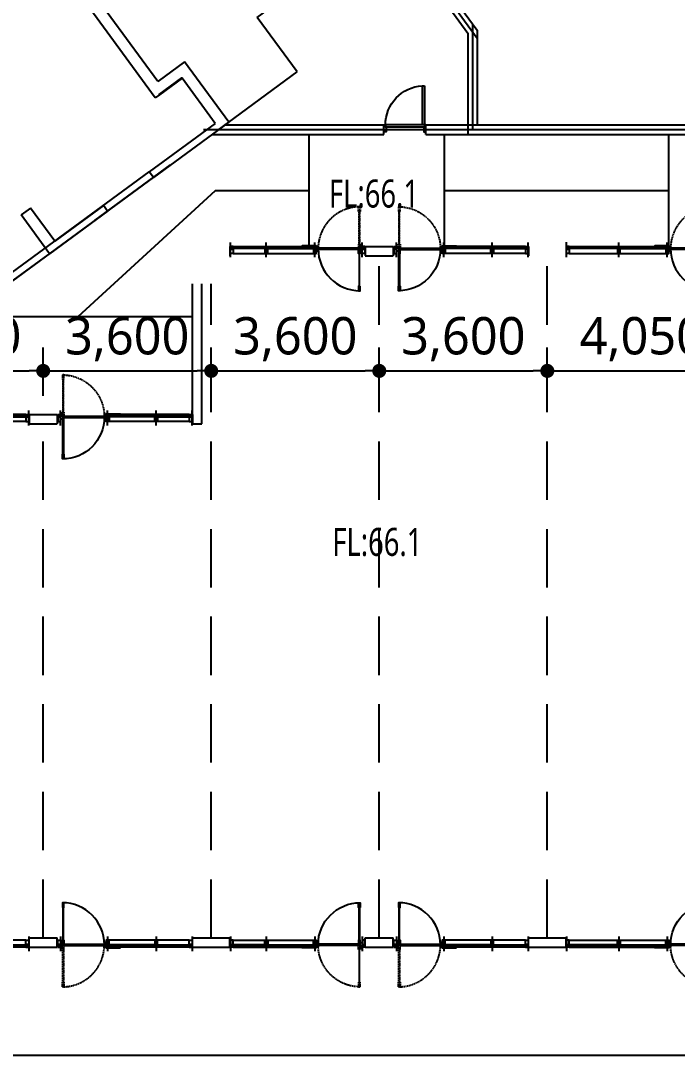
# Model space of a CAD drawing. Header units: millimetres. Extents: x 75184266 to 76346726, y -35850126 to -33679385.
# Drawn here: x 75337701 to 75351769, y -35002078 to -34979929 of the extents above; entities that cross this region are included whole.
import ezdxf
from ezdxf.xclip import XClip

# ---------------------------------------------------------------- set-up
doc = ezdxf.new("R2010")
doc.units = ezdxf.units.MM
doc.header["$LTSCALE"] = 50
doc.header["$MEASUREMENT"] = 0
doc.header["$XCLIPFRAME"] = 2
doc.header["$PDMODE"] = 1
doc.header["$PDSIZE"] = -3
for name, pattern in [('XR-1F-PLAN$0$CEN', [62, 60, -1, 0, -1]), ('XR-1F-PLAN$0$HIDDEN', [0.375, 0.25, -0.125]), ('XR-B1$0$XR-지하3층$0$HID1', [2.3, 1.5, -0.8]), ('XR-지하3층$0$H', [1.3, 0.8, -0.5]), ('XR-지하3층$0$HID1', [2.3, 1.5, -0.8]), ('XR-지하3층$0$HIDDEN', [0.375, 0.25, -0.125])]:
    doc.linetypes.add(name, pattern=pattern)
doc.layers.get('0').update_dxf_attribs({"linetype": 'CONTINUOUS'})
doc.layers.get('Defpoints').update_dxf_attribs({"color": 51, "linetype": 'CONTINUOUS'})
for name, color, linetype in [('AA-MKXS', 3, 'CONTINUOUS'), ('XR-1F-PLAN$0$A-CEN02', 27, 'XR-1F-PLAN$0$CEN'), ('XR-1F-PLAN$0$A-DOR-FRAME', 7, 'CONTINUOUS'), ('XR-1F-PLAN$0$A-DOR-GL', 142, 'CONTINUOUS'), ('XR-1F-PLAN$0$A-DOR-HID', 9, 'XR-1F-PLAN$0$HIDDEN'), ('XR-1F-PLAN$0$A-DOR-TRACE', 8, 'CONTINUOUS'), ('XR-1F-PLAN$0$A-FRAME', 1, 'CONTINUOUS'), ('XR-1F-PLAN$0$A-HDCP7', 7, 'CONTINUOUS'), ('XR-1F-PLAN$0$A-WIN-ELE8', 8, 'CONTINUOUS'), ('XR-B1$0$00_블럭계획고', 7, 'CONTINUOUS'), ('XR-지하3층$0$1712-PL$0$DOOR', 4, 'CONTINUOUS')]:
    doc.layers.add(name, color=color, linetype=linetype)
for name, color, linetype, plot in [('XR-B1$0$XR-지하3층$0$DEFPOINT', 142, 'CONTINUOUS', False), ('XR-지하3층$0$DEFPOINT', 142, 'CONTINUOUS', False), ('건축', 8, 'CONTINUOUS', False)]:
    doc.layers.add(name, color=color, linetype=linetype, plot=plot)
doc.styles.add('HY각헤드라인M', font='')
doc.styles.add('XR-B1$0$HY각헤드라인M', font='')
doc.styles.add('XR-지하3층$0$SIM', font='simplex.shx')
doc.styles.add('XR-지하3층$0$맑은고딕', font='')
doc.styles.get('HY각헤드라인M').set_extended_font_data('Malgun Gothic')
doc.styles.get('XR-B1$0$HY각헤드라인M').set_extended_font_data('Malgun Gothic')
doc.styles.get('XR-지하3층$0$맑은고딕').set_extended_font_data('Malgun Gothic')
doc.dimstyles.new('XR-지하3층$0$NDIM', dxfattribs={"dimtxt": 3, "dimasz": 1, "dimexe": 2, "dimexo": 5, "dimgap": 1, "dimtad": 1, "dimdec": 0, "dimrnd": 0.25, "dimdsep": 46, "dimlunit": 6, "dimtxsty": 'XR-지하3층$0$SIM', "dimblk": 'XR-지하3층$0$DIMDOT', "dimcen": 5, "dimclrd": 2, "dimclre": 2, "dimclrt": 6, "dimadec": 0, "dimazin": 0, "dimtfac": 1, "dimtdec": 0, "dimtix": 1, "dimtmove": 2, "dimatfit": 1, "dimldrblk": 'XR-지하3층$0$DIMDOT', "dimfxl": 1.5, "dimtolj": 1, "dimtzin": 0, "dimarcsym": 0})

# ---------------------------------------------------------------- blocks, each defined once
blk = doc.blocks.new('XR-지하3층$0$_Dot')
at = {"color": 0, "lineweight": -2}
blk.add_line((-0.5, 0), (-1, 0), dxfattribs=at)
at = {"color": 0, "const_width": 0.5}
blk.add_lwpolyline([(-0.25, 0, 1), (0.25, 0, 1)], format="xyb", close=True, dxfattribs=at)
blk = doc.blocks.new('*D161')
at = {"layer": 'Defpoints', "color": 0, "ltscale": 0.01, "transparency": 16777216}
for p in [(75338184, -34987426), (75334584, -34988159), (75338184, -34988159)]:
    blk.add_point(p, dxfattribs=at)
at = {"layer": '건축', "color": 0, "linetype": 'ByBlock', "lineweight": -2, "ltscale": 0.01}
blk.add_line((75334584, -34987959), (75334584, -34986926), dxfattribs=at)
at = {"layer": '건축', "color": 0, "lineweight": -2, "ltscale": 0.01}
for p, q in [((75338184, -34987959), (75338184, -34986926)), ((75334884, -34987426), (75337884, -34987426))]:
    blk.add_line(p, q, dxfattribs=at)
at = {"layer": '건축', "color": 0, "lineweight": -2, "ltscale": 0.01, "xscale": 300, "yscale": 300, "zscale": 300}
for p, rotation in [((75334584, -34987426), 179.9999077924462), ((75338184, -34987426), 359.9999077924462)]:
    blk.add_blockref('XR-지하3층$0$_Dot', p, dxfattribs=dict(at, rotation=rotation))
at = {"layer": '건축', "color": 6, "ltscale": 0.01, "insert": (75336384, -34986746), "char_height": 800, "attachment_point": 5, "rotation": 359.9999, "style": 'XR-지하3층$0$맑은고딕'}
blk.add_mtext('\\A1;3,600', dxfattribs=at)
blk = doc.blocks.new('XR-지하3층$0$DIMDOT')
blk.add_line((-2, 0), (2, 0))
at = {"color": 3}
for radius in [0.6, 0.28]:
    blk.add_circle((0, 0), radius, dxfattribs=at)
blk = doc.blocks.new('*D163')
at = {"layer": 'Defpoints', "color": 0, "ltscale": 0.01, "transparency": 16777216}
for p in [(75341784, -34987426), (75338184, -34988159), (75341784, -34988159)]:
    blk.add_point(p, dxfattribs=at)
at = {"layer": '건축', "color": 0, "linetype": 'ByBlock', "lineweight": -2, "ltscale": 0.01}
blk.add_line((75338184, -34987959), (75338184, -34986926), dxfattribs=at)
at = {"layer": '건축', "color": 0, "lineweight": -2, "ltscale": 0.01}
for p, q in [((75341784, -34987959), (75341784, -34986926)), ((75338484, -34987426), (75341484, -34987426))]:
    blk.add_line(p, q, dxfattribs=at)
at = {"layer": '건축', "color": 0, "lineweight": -2, "ltscale": 0.01, "xscale": 300, "yscale": 300, "zscale": 300}
for p, rotation in [((75338184, -34987426), 179.9999077924462), ((75341784, -34987426), 359.9999077924462)]:
    blk.add_blockref('XR-지하3층$0$_Dot', p, dxfattribs=dict(at, rotation=rotation))
at = {"layer": '건축', "color": 6, "ltscale": 0.01, "insert": (75339984, -34986746), "char_height": 800, "attachment_point": 5, "rotation": 359.9999, "style": 'XR-지하3층$0$맑은고딕'}
blk.add_mtext('\\A1;3,600', dxfattribs=at)
blk = doc.blocks.new('*D164')
at = {"layer": 'Defpoints', "color": 0, "ltscale": 0.01, "transparency": 16777216}
for p in [(75345384, -34987426), (75341784, -34988159), (75345384, -34988159)]:
    blk.add_point(p, dxfattribs=at)
at = {"layer": '건축', "color": 0, "linetype": 'ByBlock', "lineweight": -2, "ltscale": 0.01}
blk.add_line((75341784, -34987959), (75341784, -34986926), dxfattribs=at)
at = {"layer": '건축', "color": 0, "lineweight": -2, "ltscale": 0.01}
for p, q in [((75345384, -34987959), (75345384, -34986926)), ((75342084, -34987426), (75345084, -34987426))]:
    blk.add_line(p, q, dxfattribs=at)
at = {"layer": '건축', "color": 0, "lineweight": -2, "ltscale": 0.01, "xscale": 300, "yscale": 300, "zscale": 300}
for p, rotation in [((75341784, -34987426), 179.9999077924462), ((75345384, -34987426), 359.9999077924462)]:
    blk.add_blockref('XR-지하3층$0$_Dot', p, dxfattribs=dict(at, rotation=rotation))
at = {"layer": '건축', "color": 6, "ltscale": 0.01, "insert": (75343584, -34986746), "char_height": 800, "attachment_point": 5, "rotation": 359.9999, "style": 'XR-지하3층$0$맑은고딕'}
blk.add_mtext('\\A1;3,600', dxfattribs=at)
blk = doc.blocks.new('*D165')
at = {"layer": 'Defpoints', "color": 0, "ltscale": 0.01, "transparency": 16777216}
for p in [(75348984, -34987426), (75345384, -34988159), (75348984, -34988159)]:
    blk.add_point(p, dxfattribs=at)
at = {"layer": '건축', "color": 0, "linetype": 'ByBlock', "lineweight": -2, "ltscale": 0.01}
blk.add_line((75345384, -34987959), (75345384, -34986926), dxfattribs=at)
at = {"layer": '건축', "color": 0, "lineweight": -2, "ltscale": 0.01}
for p, q in [((75348984, -34987959), (75348984, -34986926)), ((75345684, -34987426), (75348684, -34987426))]:
    blk.add_line(p, q, dxfattribs=at)
at = {"layer": '건축', "color": 0, "lineweight": -2, "ltscale": 0.01, "xscale": 300, "yscale": 300, "zscale": 300}
for p, rotation in [((75345384, -34987426), 179.9999077924462), ((75348984, -34987426), 359.9999077924462)]:
    blk.add_blockref('XR-지하3층$0$_Dot', p, dxfattribs=dict(at, rotation=rotation))
at = {"layer": '건축', "color": 6, "ltscale": 0.01, "insert": (75347184, -34986746), "char_height": 800, "attachment_point": 5, "rotation": 359.9999, "style": 'XR-지하3층$0$맑은고딕'}
blk.add_mtext('\\A1;3,600', dxfattribs=at)
blk = doc.blocks.new('*D166')
at = {"layer": 'Defpoints', "color": 0, "ltscale": 0.01, "transparency": 16777216}
for p in [(75353034, -34987426), (75348984, -34988159), (75353034, -34988159)]:
    blk.add_point(p, dxfattribs=at)
at = {"layer": '건축', "color": 0, "linetype": 'ByBlock', "lineweight": -2, "ltscale": 0.01}
blk.add_line((75348984, -34987959), (75348984, -34986926), dxfattribs=at)
at = {"layer": '건축', "color": 0, "lineweight": -2, "ltscale": 0.01}
for p, q in [((75353034, -34987959), (75353034, -34986926)), ((75349284, -34987426), (75352734, -34987426))]:
    blk.add_line(p, q, dxfattribs=at)
at = {"layer": '건축', "color": 0, "lineweight": -2, "ltscale": 0.01, "xscale": 300, "yscale": 300, "zscale": 300}
for p, rotation in [((75348984, -34987426), 179.9999077924462), ((75353034, -34987426), 359.9999077924462)]:
    blk.add_blockref('XR-지하3층$0$_Dot', p, dxfattribs=dict(at, rotation=rotation))
at = {"layer": '건축', "color": 6, "ltscale": 0.01, "insert": (75351009, -34986746), "char_height": 800, "attachment_point": 5, "rotation": 359.9999, "style": 'XR-지하3층$0$맑은고딕'}
blk.add_mtext('\\A1;4,050', dxfattribs=at)
blk = doc.blocks.new('XR-지하3층$0$1712-PL$0$FSD1000')
at = {"layer": 'XR-지하3층$0$1712-PL$0$DOOR', "color": 9}
for p, q in [((25, -101, 0), (865, -101, 0)), ((40, -146, 0), (850, -146, 0))]:
    blk.add_line(p, q, dxfattribs=at)
at = {"layer": 'XR-지하3층$0$1712-PL$0$DOOR', "elevation": 0}
for points in [[(25, 739), (25, -101), (70, -101), (70, 739)], [(-5, -251), (-5, -101), (25, -101), (25, -146), (40, -146), (40, -251)], [(895, -251), (895, -101), (865, -101), (865, -146), (850, -146), (850, -251)]]:
    blk.add_lwpolyline(points, close=True, dxfattribs=at)
at = {"layer": 'XR-지하3층$0$1712-PL$0$DOOR', "color": 9}
blk.add_arc((25, -101, 0), 840, 360, 86.9291, dxfattribs=at)
blk = doc.blocks.new('XR-1F-PLAN$0$A$C10B20476')
at = {"layer": 'Defpoints'}
for p, q in [((134, 35), (110, 35)), ((110, 35), (110, 0)), ((134, 35), (134, 0))]:
    blk.add_line(p, q, dxfattribs=at)
at = {"layer": 'XR-1F-PLAN$0$A-CEN02', "linetype": 'Continuous'}
blk.add_line((318, 80), (0, 80), dxfattribs=at)
at = {"layer": 'XR-1F-PLAN$0$A-FRAME'}
for p, q in [((144, 80), (110, 80)), ((110, 56), (144, 56)), ((110, 43), (144, 43)), ((144, 20), (134, 20))]:
    blk.add_line(p, q, dxfattribs=at)
for points in [[(88, 20), (88, 80)], [(110, 35), (110, 80)], [(122, 48), (144, 48), (144, 20), (238, 20), (238, 80), (144, 80), (144, 51), (122, 51), (122, 48)]]:
    blk.add_lwpolyline(points, dxfattribs=at)
blk = doc.blocks.new('XR-1F-PLAN$0$A$C491451C1')
at = {"layer": 'Defpoints'}
for p, q in [((15, 208), (-20, 208)), ((15, 184), (-20, 184)), ((15, 184), (15, 208)), ((45, 208), (45, 184)), ((45, 208), (80, 208)), ((45, 184), (80, 184))]:
    blk.add_line(p, q, dxfattribs=at)
at = {"layer": 'XR-1F-PLAN$0$A-CEN02', "linetype": 'Continuous'}
blk.add_line((30, 0), (30, 318), dxfattribs=at)
at = {"layer": 'XR-1F-PLAN$0$A-FRAME'}
for p, q in [((0, 174), (0, 184)), ((24, 208), (24, 174)), ((37, 208), (37, 174)), ((60, 174), (60, 184))]:
    blk.add_line(p, q, dxfattribs=at)
for points in [[(0, 230), (60, 230)], [(29, 196), (29, 174), (0, 174), (0, 80), (60, 80), (60, 174), (32, 174), (32, 196), (29, 196)], [(15, 208), (45, 208)]]:
    blk.add_lwpolyline(points, dxfattribs=at)
blk = doc.blocks.new('XR-1F-PLAN$0$A$C7F517DA1')
at = {"layer": 'XR-1F-PLAN$0$A-DOR-FRAME', "ltscale": 0.5, "elevation": 0}
for points in [[(50, 1675), (60, 1675), (60, 1690), (75, 1690), (75, 1675), (85, 1675), (85, 1775), (50, 1775)], [(50, 925), (10, 925), (10, 825), (50, 825)], [(990, 925), (950, 925), (950, 825), (990, 825)]]:
    blk.add_lwpolyline(points, close=True, dxfattribs=at)
blk.add_lwpolyline([(50, 875), (50, 975), (60, 975), (60, 960), (75, 960), (75, 975), (85, 975), (85, 875), (50, 875)], dxfattribs=at)
at = {"layer": 'XR-1F-PLAN$0$A-DOR-GL', "elevation": 0}
blk.add_lwpolyline([(62, 962), (72, 962), (72, 1687), (62, 1687)], close=True, dxfattribs=at)
at = {"layer": 'XR-1F-PLAN$0$A-DOR-HID', "ltscale": 2, "elevation": 0}
blk.add_lwpolyline([(50, 875), (50, 775), (60, 775), (60, 790), (75, 790), (75, 775), (85, 775), (85, 875), (50, 875)], dxfattribs=at)
for points in [[(62, 788), (72, 788), (72, 63), (62, 63)], [(50, 75), (60, 75), (60, 60), (75, 60), (75, 75), (85, 75), (85, -25), (50, -25)]]:
    blk.add_lwpolyline(points, close=True, dxfattribs=at)
at = {"layer": 'XR-1F-PLAN$0$A-DOR-HID', "ltscale": 2}
blk.add_arc((50, 875, 0), 900, 270, 0, dxfattribs=at)
at = {"layer": 'XR-1F-PLAN$0$A-DOR-TRACE'}
blk.add_arc((50, 875, 0), 900, 0, 90, dxfattribs=at)
at = {"layer": 'XR-1F-PLAN$0$A-WIN-ELE8'}
for p, q in [((85, 890, 0), (950, 890, 0)), ((85, 860, 0), (950, 860, 0))]:
    blk.add_line(p, q, dxfattribs=at)
blk = doc.blocks.new('SW-10.8')
at = {"layer": 'AA-MKXS', "ltscale": 0.5}
for p, q in [((-3200, -200), (-3200, 0)), ((-300, -200), (-300, 0)), ((-300, 0), (300, 0)), ((300, -200), (300, 0)), ((3300, -200), (3300, 0)), ((3300, 0), (3900, 0)), ((3900, -200), (3900, 0)), ((6800, -200), (6800, 0)), ((-310, -200, 0), (-310, -178, 0)), ((-300, -200), (300, -200)), ((3300, -200), (3900, -200))]:
    blk.add_line(p, q, dxfattribs=at)
at = {"layer": 'XR-1F-PLAN$0$A-DOR-GL', "elevation": 0}
for points in [[(-3145, -154), (-3145, -178), (-2435, -178), (-2435, -154)], [(-1395, -154), (-1395, -178), (-2405, -178), (-2405, -154)], [(1395, -154), (1395, -178), (2405, -178), (2405, -154)], [(3245, -154), (3245, -178), (2435, -178), (2435, -154)], [(4995, -154), (4995, -178), (6005, -178), (6005, -154)], [(6745, -154), (6745, -178), (6035, -178), (6035, -154)]]:
    blk.add_lwpolyline(points, close=True, dxfattribs=at)
at = {"layer": 'XR-1F-PLAN$0$A-FRAME'}
for p, q in [((-3190, -200, 0), (-3190, -178, 0)), ((-3130, -200, 0), (-3130, -178, 0)), ((-2450, -200, 0), (-2450, -178, 0)), ((-2390, -200, 0), (-2390, -178, 0)), ((-370, -200, 0), (-370, -178, 0)), ((310, -200), (310, -178)), ((370, -200), (370, -178)), ((2390, -200), (2390, -178)), ((2450, -200), (2450, -178)), ((3230, -200), (3230, -178)), ((3290, -200), (3290, -178)), ((3910, -200), (3910, -178)), ((3970, -200), (3970, -178)), ((5990, -200), (5990, -178)), ((6050, -200), (6050, -178)), ((6730, -200), (6730, -178)), ((6790, -200), (6790, -178))]:
    blk.add_line(p, q, dxfattribs=at)
at = {"layer": 'XR-1F-PLAN$0$A-HDCP7', "elevation": 0}
for points in [[(-1650, -200), (-1350, -200), (-1350, -215), (-1650, -215)], [(1650, -200), (1350, -200), (1350, -215), (1650, -215)], [(5250, -200), (4950, -200), (4950, -215), (5250, -215)]]:
    blk.add_lwpolyline(points, close=True, dxfattribs=at)
at = {"layer": 'XR-1F-PLAN$0$A-WIN-ELE8'}
for p, q in [((-3130, -50), (-2450, -50)), ((-3130, -200), (-1410, -200)), ((-2390, -50), (-1410, -50)), ((2390, -50, 0), (1410, -50, 0)), ((3230, -200, 0), (1410, -200, 0)), ((3230, -50, 0), (2450, -50, 0)), ((5990, -50, 0), (5010, -50, 0)), ((6730, -200, 0), (5010, -200, 0)), ((6730, -50, 0), (6050, -50, 0))]:
    blk.add_line(p, q, dxfattribs=at)
at = {"layer": 'XR-1F-PLAN$0$A-DOR-FRAME', "ltscale": 600, "extrusion": (0, 0, -1), "zscale": -1}
blk.add_blockref('XR-1F-PLAN$0$A$C7F517DA1', (360, -1025, 0), dxfattribs=at)
at = {"layer": 'XR-1F-PLAN$0$A-DOR-FRAME', "ltscale": 600, "extrusion": (0, 0, -1), "xscale": -1, "zscale": -1}
for p in [(-360, -1025, 0), (-3960, -1025, 0)]:
    blk.add_blockref('XR-1F-PLAN$0$A$C7F517DA1', p, dxfattribs=at)
at = {"layer": 'XR-1F-PLAN$0$A-FRAME', "rotation": 90}
blk.add_blockref('XR-1F-PLAN$0$A$C10B20476', (-3110, -288), dxfattribs=at)
at = {"layer": 'XR-1F-PLAN$0$A-FRAME', "ltscale": 0.5, "extrusion": (0, 0, -1), "zscale": -1, "rotation": 180}
for p in [(2450, 30), (1410, 30)]:
    blk.add_blockref('XR-1F-PLAN$0$A$C491451C1', p, dxfattribs=at)
at = {"layer": 'XR-1F-PLAN$0$A-FRAME', "extrusion": (0, 0, -1), "xscale": -1, "zscale": -1, "rotation": 270}
blk.add_blockref('XR-1F-PLAN$0$A$C10B20476', (290, -288), dxfattribs=at)
at = {"layer": 'XR-1F-PLAN$0$A-FRAME', "extrusion": (0, 0, -1), "zscale": -1, "rotation": 90}
for p in [(-290, -288, 0), (-3890, -288, 0)]:
    blk.add_blockref('XR-1F-PLAN$0$A$C10B20476', p, dxfattribs=at)
at = {"layer": 'XR-1F-PLAN$0$A-FRAME', "ltscale": 0.5, "extrusion": (0, 0, -1), "xscale": -1, "zscale": -1, "rotation": 180}
for p in [(-1410, 30, 0), (-2450, 30, 0), (-5010, 30, 0), (-6050, 30, 0)]:
    blk.add_blockref('XR-1F-PLAN$0$A$C491451C1', p, dxfattribs=at)
at = {"layer": 'XR-1F-PLAN$0$A-FRAME', "xscale": -1, "rotation": 270}
for p in [(3210, -288, 0), (6710, -288, 0)]:
    blk.add_blockref('XR-1F-PLAN$0$A$C10B20476', p, dxfattribs=at)
blk = doc.blocks.new('SW-7.2')
at = {"layer": 'AA-MKXS', "ltscale": 0.5}
for p, q in [((-3200, -200), (-3200, 0)), ((-300, -200), (-300, 0)), ((-300, 0), (300, 0)), ((300, -200), (300, 0)), ((3200, -200), (3200, 0)), ((-310, -200, 0), (-310, -178, 0)), ((-300, -200), (300, -200))]:
    blk.add_line(p, q, dxfattribs=at)
at = {"layer": 'XR-1F-PLAN$0$A-DOR-GL', "elevation": 0}
for points in [[(-3145, -154), (-3145, -178), (-2435, -178), (-2435, -154)], [(-1395, -154), (-1395, -178), (-2405, -178), (-2405, -154)], [(1395, -154), (1395, -178), (2405, -178), (2405, -154)], [(3145, -154), (3145, -178), (2435, -178), (2435, -154)]]:
    blk.add_lwpolyline(points, close=True, dxfattribs=at)
at = {"layer": 'XR-1F-PLAN$0$A-FRAME'}
for p, q in [((-3190, -200, 0), (-3190, -178, 0)), ((-3130, -200, 0), (-3130, -178, 0)), ((-2450, -200, 0), (-2450, -178, 0)), ((-2390, -200, 0), (-2390, -178, 0)), ((-370, -200, 0), (-370, -178, 0)), ((310, -200), (310, -178)), ((370, -200), (370, -178)), ((2390, -200), (2390, -178)), ((2450, -200), (2450, -178)), ((3130, -200), (3130, -178)), ((3190, -200), (3190, -178))]:
    blk.add_line(p, q, dxfattribs=at)
at = {"layer": 'XR-1F-PLAN$0$A-HDCP7', "elevation": 0}
for points in [[(-1650, -200), (-1350, -200), (-1350, -215), (-1650, -215)], [(1650, -200), (1350, -200), (1350, -215), (1650, -215)]]:
    blk.add_lwpolyline(points, close=True, dxfattribs=at)
at = {"layer": 'XR-1F-PLAN$0$A-WIN-ELE8'}
for p, q in [((-3130, -50), (-2450, -50)), ((-3130, -200), (-1410, -200)), ((-2390, -50), (-1410, -50)), ((2390, -50, 0), (1410, -50, 0)), ((3130, -200, 0), (1410, -200, 0)), ((3130, -50, 0), (2450, -50, 0))]:
    blk.add_line(p, q, dxfattribs=at)
at = {"layer": 'XR-1F-PLAN$0$A-DOR-FRAME', "ltscale": 600, "extrusion": (0, 0, -1), "zscale": -1}
blk.add_blockref('XR-1F-PLAN$0$A$C7F517DA1', (360, -1025, 0), dxfattribs=at)
at = {"layer": 'XR-1F-PLAN$0$A-DOR-FRAME', "ltscale": 600, "extrusion": (0, 0, -1), "xscale": -1, "zscale": -1}
blk.add_blockref('XR-1F-PLAN$0$A$C7F517DA1', (-360, -1025, 0), dxfattribs=at)
at = {"layer": 'XR-1F-PLAN$0$A-FRAME', "rotation": 90}
blk.add_blockref('XR-1F-PLAN$0$A$C10B20476', (-3110, -288), dxfattribs=at)
at = {"layer": 'XR-1F-PLAN$0$A-FRAME', "ltscale": 0.5, "extrusion": (0, 0, -1), "zscale": -1, "rotation": 180}
for p in [(2450, 30), (1410, 30)]:
    blk.add_blockref('XR-1F-PLAN$0$A$C491451C1', p, dxfattribs=at)
at = {"layer": 'XR-1F-PLAN$0$A-FRAME', "extrusion": (0, 0, -1), "xscale": -1, "zscale": -1, "rotation": 270}
blk.add_blockref('XR-1F-PLAN$0$A$C10B20476', (290, -288), dxfattribs=at)
at = {"layer": 'XR-1F-PLAN$0$A-FRAME', "extrusion": (0, 0, -1), "zscale": -1, "rotation": 90}
blk.add_blockref('XR-1F-PLAN$0$A$C10B20476', (-290, -288, 0), dxfattribs=at)
at = {"layer": 'XR-1F-PLAN$0$A-FRAME', "ltscale": 0.5, "extrusion": (0, 0, -1), "xscale": -1, "zscale": -1, "rotation": 180}
for p in [(-1410, 30, 0), (-2450, 30, 0)]:
    blk.add_blockref('XR-1F-PLAN$0$A$C491451C1', p, dxfattribs=at)
at = {"layer": 'XR-1F-PLAN$0$A-FRAME', "xscale": -1, "rotation": 270}
blk.add_blockref('XR-1F-PLAN$0$A$C10B20476', (3110, -288, 0), dxfattribs=at)
blk = doc.blocks.new('SW-7.8')
at = {"layer": 'AA-MKXS', "ltscale": 0.5}
for p, q in [((-3350, -200, 0), (-3350, 0, 0)), ((-400, -200, 0), (-400, 0, 0)), ((-400, 0, 0), (400, 0, 0)), ((400, -200, 0), (400, 0, 0)), ((3650, -200, 0), (3650, 0, 0)), ((-410, -200, 0), (-410, -178, 0)), ((-400, -200, 0), (400, -200, 0))]:
    blk.add_line(p, q, dxfattribs=at)
at = {"layer": 'XR-1F-PLAN$0$A-DOR-GL', "elevation": 0}
for points in [[(-3295, -154), (-3295, -178), (-2535, -178), (-2535, -154)], [(-1495, -154), (-1495, -178), (-2505, -178), (-2505, -154)], [(1495, -154), (1495, -178), (2505, -178), (2505, -154)], [(3595, -154), (3595, -178), (2535, -178), (2535, -154)]]:
    blk.add_lwpolyline(points, close=True, dxfattribs=at)
at = {"layer": 'XR-1F-PLAN$0$A-FRAME'}
for p, q in [((-3340, -200, 0), (-3340, -178, 0)), ((-3280, -200, 0), (-3280, -178, 0)), ((-2550, -200, 0), (-2550, -178, 0)), ((-2490, -200, 0), (-2490, -178, 0)), ((-470, -200, 0), (-470, -178, 0)), ((410, -200, 0), (410, -178, 0)), ((470, -200, 0), (470, -178, 0)), ((2490, -200, 0), (2490, -178, 0)), ((2550, -200, 0), (2550, -178, 0)), ((3580, -200, 0), (3580, -178, 0)), ((3640, -200, 0), (3640, -178, 0))]:
    blk.add_line(p, q, dxfattribs=at)
at = {"layer": 'XR-1F-PLAN$0$A-HDCP7', "elevation": 0}
for points in [[(-1750, -200), (-1450, -200), (-1450, -215), (-1750, -215)], [(1750, -200), (1450, -200), (1450, -215), (1750, -215)]]:
    blk.add_lwpolyline(points, close=True, dxfattribs=at)
at = {"layer": 'XR-1F-PLAN$0$A-WIN-ELE8'}
for p, q in [((-3280, -50, 0), (-2550, -50, 0)), ((-3280, -200, 0), (-1510, -200, 0)), ((-2490, -50, 0), (-1510, -50, 0)), ((2490, -50, 0), (1510, -50, 0)), ((3580, -200, 0), (1510, -200, 0)), ((3580, -50, 0), (2550, -50, 0))]:
    blk.add_line(p, q, dxfattribs=at)
at = {"layer": 'XR-1F-PLAN$0$A-DOR-FRAME', "ltscale": 600, "extrusion": (0, 0, -1), "zscale": -1}
blk.add_blockref('XR-1F-PLAN$0$A$C7F517DA1', (460, -1025, 0), dxfattribs=at)
at = {"layer": 'XR-1F-PLAN$0$A-DOR-FRAME', "ltscale": 600, "extrusion": (0, 0, -1), "xscale": -1, "zscale": -1}
blk.add_blockref('XR-1F-PLAN$0$A$C7F517DA1', (-460, -1025, 0), dxfattribs=at)
at = {"layer": 'XR-1F-PLAN$0$A-FRAME', "rotation": 90}
blk.add_blockref('XR-1F-PLAN$0$A$C10B20476', (-3260, -288, 0), dxfattribs=at)
at = {"layer": 'XR-1F-PLAN$0$A-FRAME', "ltscale": 0.5, "extrusion": (0, 0, -1), "zscale": -1, "rotation": 180}
for p in [(2550, 30, 0), (1510, 30, 0)]:
    blk.add_blockref('XR-1F-PLAN$0$A$C491451C1', p, dxfattribs=at)
at = {"layer": 'XR-1F-PLAN$0$A-FRAME', "extrusion": (0, 0, -1), "xscale": -1, "zscale": -1, "rotation": 270}
blk.add_blockref('XR-1F-PLAN$0$A$C10B20476', (390, -288, 0), dxfattribs=at)
at = {"layer": 'XR-1F-PLAN$0$A-FRAME', "extrusion": (0, 0, -1), "zscale": -1, "rotation": 90}
blk.add_blockref('XR-1F-PLAN$0$A$C10B20476', (-390, -288, 0), dxfattribs=at)
at = {"layer": 'XR-1F-PLAN$0$A-FRAME', "ltscale": 0.5, "extrusion": (0, 0, -1), "xscale": -1, "zscale": -1, "rotation": 180}
for p in [(-1510, 30, 0), (-2550, 30, 0)]:
    blk.add_blockref('XR-1F-PLAN$0$A$C491451C1', p, dxfattribs=at)
at = {"layer": 'XR-1F-PLAN$0$A-FRAME', "xscale": -1, "rotation": 270}
blk.add_blockref('XR-1F-PLAN$0$A$C10B20476', (3560, -288, 0), dxfattribs=at)
blk = doc.blocks.new('11111111')
at = {"layer": 'XR-B1$0$XR-지하3층$0$DEFPOINT', "linetype": 'XR-B1$0$XR-지하3층$0$HID1', "ltscale": 50}
blk.add_lwpolyline([(77060562, -34332853), (77063587, -34317853), (77063649, -34280876), (77066707, -34245876), (77066734, -34229679), (76979951, -34223236), (76855438, -34213992, -0.110486), (76808135, -34238483), (76803058, -34244661), (76799605, -34368327), (76804810, -34373679), (76934251, -34373677), (76959243, -34369677), (76989587, -34369677), (77004594, -34370677), (77051655, -34370675), (77060514, -34361831)], format="xyb", close=True, dxfattribs=at)
at = {"layer": 'XR-B1$0$00_블럭계획고', "color": 3, "style": 'XR-B1$0$HY각헤드라인M', "width": 0.75}
for p in [(76849292, -34355531), (76849364, -34362988)]:
    blk.add_text('FL:66.1', height=600, rotation=0, dxfattribs=at).set_placement(p)
blk = doc.blocks.new('XR-지하3층$0$A$C723B38EE')
at = {"layer": 'XR-지하3층$0$DEFPOINT', "linetype": 'XR-지하3층$0$HID1', "ltscale": 50}
blk.add_lwpolyline([(439.7, 226.504), (442.725, 241.504), (442.787, 278.481), (445.845, 313.481), (445.872, 329.678), (359.089, 336.121), (234.575, 345.365, -0.110486), (187.273, 320.874), (182.196, 314.697), (178.743, 191.031), (183.947, 185.678), (313.388, 185.68), (338.38, 189.68), (368.725, 189.68), (383.732, 188.681), (430.793, 188.682), (439.652, 197.526)], format="xyb", close=True, dxfattribs=at)

msp = doc.modelspace()

# ---------------------------------------------------------------- linework, layer by layer
at = {"layer": '건축', "ltscale": 0.5}
for p, q in [((75345511.6, -34977611.1), (75347484.2, -34980301.8, 0)), ((75345592.3, -34977552), (75347484.2, -34980132.6, 0)), ((75345431, -34977670.2), (75347284.2, -34980198.1, 0)), ((75347384.2, -34979996.2), (75347384.2, -34982261.9)), ((75347284.2, -34980198.1), (75347284.2, -34982361.9)), ((75347484.2, -34980132.6), (75347484.2, -34982161.9)), ((75341620.4, -34982261.9), (75359984.2, -34982261.9)), ((75342078.1, -34982161.9), (75345484.2, -34982161.9)), ((75345484.2, -34982361.9, 0), (75345484.2, -34982161.9, 0)), ((75346384.2, -34982161.9), (75359784.2, -34982161.9)), ((75346384.2, -34982361.9, 0), (75346384.2, -34982161.9, 0)), ((75341805.4, -34982361.9), (75345484.2, -34982361.9)), ((75346384.2, -34982361.9), (75359984.2, -34982361.9)), ((75336436.7, -34986111.9, 0), (75340456.9, -34983164.5, 0)), ((75336485.8, -34986261.9, 0), (75340545.6, -34983285.4, 0)), ((75349384.2, -34984761.9, 0), (75349384.2, -34984961.9, 0)), ((75341384.2, -34988361.9), (75341384.2, -34985563.9)), ((75341584.2, -34988561.9), (75341584.2, -34985563.9)), ((75341384.2, -34988561.9, 0), (75341584.2, -34988561.9, 0)), ((75341384.2, -34999561.9), (75342184.2, -34999561.9)), ((75348584.2, -34999561.9), (75349384.2, -34999561.9)), ((75341384.2, -34999761.9), (75342184.2, -34999761.9)), ((75348584.2, -34999761.9), (75349384.2, -34999761.9))]:
    msp.add_line(p, q, dxfattribs=at)
at = {"layer": '건축'}
for p, q in [((75340586.1, -34981581.8), (75338197.4, -34978323.6)), ((75340639.9, -34981232.4), (75338517.3, -34978337.1)), ((75341212.5, -34980812.6), (75340639.9, -34981232.4)), ((75342158.6, -34982102.9), (75341212.5, -34980812.6)), ((75341868.2, -34982129.8), (75341158.7, -34981162)), ((75340674.8, -34981516.8), (75340586.1, -34981581.8)), ((75341868.2, -34982129.8), (75340456.9, -34983164.5, 0)), ((75342158.6, -34982102.9), (75340545.6, -34983285.4, 0)), ((75343884.2, -34984761.9), (75343884.2, -34982361.9)), ((75346784.2, -34984761.9), (75346784.2, -34982361.9)), ((75351584.2, -34984761.9), (75351584.2, -34982361.9)), ((75340545.6, -34983285.4, 0), (75340456.9, -34983164.5, 0)), ((75346784.2, -34983561.9), (75351584.2, -34983561.9)), ((75337912.3, -34983938.9), (75337710.7, -34984086.7)), ((75338432.7, -34984648.6), (75337912.3, -34983938.9)), ((75339561.7, -34984006.8, 0), (75338319.7, -34984917.3)), ((75339473, -34983885.8, 0), (75338432.7, -34984648.6)), ((75339561.7, -34984006.8, 0), (75339473, -34983885.8, 0)), ((75338319.7, -34984917.3), (75337710.7, -34984086.7)), ((75349394.2, -34984761.9, 0), (75349394.2, -34984783.9, 0)), ((75349454.2, -34984761.9, 0), (75351524.2, -34984761.9, 0)), ((75349454.2, -34984761.9, 0), (75349454.2, -34984783.9, 0)), ((75349454.2, -34984911.9, 0), (75350484.2, -34984911.9, 0)), ((75350484.2, -34984761.9), (75350484.2, -34984783.9)), ((75350544.2, -34984761.9), (75350544.2, -34984783.9)), ((75350544.2, -34984911.9, 0), (75351524.2, -34984911.9, 0)), ((75336485.8, -34986261.9, 0), (75341384.2, -34986261.9))]:
    msp.add_line(p, q, dxfattribs=at)
at = {"layer": '건축', "linetype": 'XR-지하3층$0$HIDDEN', "ltscale": 100}
for p, q in [((75345384.2, -34999561.9), (75345384.2, -34984961.9)), ((75348984.2, -34999561.9), (75348984.2, -34984961.9)), ((75341784.2, -34999561.9), (75341784.2, -34985563.9)), ((75338184.2, -34999561.9), (75338184.2, -34988561.9))]:
    msp.add_line(p, q, dxfattribs=at)
at = {"layer": '건축', "linetype": 'XR-지하3층$0$H', "ltscale": 50}
msp.add_lwpolyline([(75336678.5, -34986120.6), (75342158.6, -34982102.9), (75343626.3, -34981026.8), (75342769, -34979857.4), (75345704.6, -34977705.2), (75344870.9, -34976568.1), (75346967.8, -34975030.8), (75347854.6, -34976240.5), (75352818.5, -34972601.3), (75353114.2, -34973004.5), (75359485.3, -34968333.5), (75359647.9, -34968555.3), (75360970.5, -34967585.6), (75354670.6, -34958992.6), (75346993, -34964621.5), (75347791.2, -34965710.2), (75346343.5, -34966771.5), (75345914.9, -34966186.8), (75344205.1, -34967440.3), (75342608.7, -34965262.8), (75336939.2, -34969419.4), (75338535.6, -34971596.9), (75336140.4, -34973353)], dxfattribs=at)
at = {"layer": '건축'}
msp.add_lwpolyline([(75340674.8, -34981516.8), (75340668.9, -34981508.7), (75341152.8, -34981153.9), (75341158.7, -34981162)], close=True, dxfattribs=at)
for points in [[(75340674.8, -34981516.8), (75340668.9, -34981508.7), (75341152.8, -34981153.9), (75341158.7, -34981162)], [(75340586.1, -34981581.8), (75340580.2, -34981573.7)], [(75338935, -34986261.9), (75341876.8, -34983561.9), (75343884.2, -34983561.9)]]:
    msp.add_lwpolyline(points, dxfattribs=at)
at = {"layer": '건축', "elevation": 0}
for points in [[(75349439.2, -34984807.9), (75349439.2, -34984783.9), (75350499.2, -34984783.9), (75350499.2, -34984807.9)], [(75351539.2, -34984807.9), (75351539.2, -34984783.9), (75350529.2, -34984783.9), (75350529.2, -34984807.9)], [(75351284.2, -34984761.9), (75351584.2, -34984761.9), (75351584.2, -34984746.9), (75351284.2, -34984746.9)]]:
    msp.add_lwpolyline(points, close=True, dxfattribs=at)

# ---------------------------------------------------------------- block references
at = {"layer": '건축', "ltscale": 0.5}
ref = msp.add_blockref('XR-지하3층$0$A$C723B38EE', (75115875.3, -35187756.2), dxfattribs=dict(at, xscale=999.9999999999998, yscale=999.9999999999998, zscale=999.9999999999998))
XClip(ref).set_block_clipping_path([(137.7798442268, 119.9958357572), (497.8511876765, 396.6664658143)])
at = {"layer": '건축'}
for name, p in [('11111111', (-1504986.9, -628399)), ('SW-10.8', (75334584.2, -34999561.9)), ('SW-7.2', (75345384.2, -34999561.9))]:
    msp.add_blockref(name, p, dxfattribs=at)
at = {"layer": '건축', "xscale": -1}
for name, p, rotation in [('XR-지하3층$0$1712-PL$0$FSD1000', (75346379.2, -34982060.6, 0), 359.9999040045511), ('SW-7.2', (75345384.2, -34984961.9), 180), ('XR-1F-PLAN$0$A$C10B20476', (75349474.2, -34984673.8, 0), 90), ('SW-10.8', (75334584.2, -34988561.9, 0), 179.99971573983)]:
    msp.add_blockref(name, p, dxfattribs=dict(at, rotation=rotation))
at = {"layer": '건축', "ltscale": 600, "extrusion": (0, 0, -1), "xscale": -1, "zscale": -1, "rotation": 180}
msp.add_blockref('XR-1F-PLAN$0$A$C7F517DA1', (-75352574.2, -34983936.9, 0), dxfattribs=at)
at = {"layer": '건축', "ltscale": 0.5, "extrusion": (0, 0, -1), "xscale": -1, "zscale": -1}
for p in [(-75350484.2, -34984991.9, 0), (-75351524.2, -34984991.9, 0)]:
    msp.add_blockref('XR-1F-PLAN$0$A$C491451C1', p, dxfattribs=at)
at = {"layer": '건축', "xscale": -1}
msp.add_blockref('SW-7.8', (75353034.2, -34999561.9, 0), dxfattribs=at)

# ---------------------------------------------------------------- texts
at = {"layer": '건축', "style": 'HY각헤드라인M', "width": 0.75}
for p in [(75344305.2, -34983929.9), (75344376.8, -34991386.9)]:
    msp.add_text('FL:66.1', height=600, rotation=0, dxfattribs=at).set_placement(p)

# ---------------------------------------------------------------- dimensions: what is measured, and where the dimension line sits
at = {"layer": '건축', "ltscale": 0.01}
for base, p1, p2, picture, middle in [((75338184.2, -34987426.1), (75334584.2, -34988158.5), (75338184.2, -34988158.5), '*D161', (75336384.2, -34986745.6)), ((75341784.2, -34987426.1), (75338184.2, -34988158.5), (75341784.2, -34988158.5), '*D163', (75339984.2, -34986745.6)), ((75345384.2, -34987426.1), (75341784.2, -34988158.5), (75345384.2, -34988158.6), '*D164', (75343584.2, -34986745.7)), ((75348984.2, -34987426.1), (75345384.2, -34988158.5), (75348984.2, -34988158.5), '*D165', (75347184.2, -34986745.7)), ((75353034.2, -34987426.1), (75348984.2, -34988158.5), (75353034.2, -34988158.5), '*D166', (75351009.2, -34986745.7))]:
    dim = msp.add_linear_dim(base=base, p1=p1, p2=p2, angle=359.99991, dimstyle='XR-지하3층$0$NDIM', override={"dimtxt": 800, "dimasz": 300, "dimexe": 500, "dimexo": 200, "dimgap": 200, "dimtxsty": 'XR-지하3층$0$맑은고딕', "dimblk1": 'XR-지하3층$0$_Dot', "dimblk2": 'XR-지하3층$0$_Dot', "dimsah": 1, "dimdle": 200, "dimclrd": 0, "dimclre": 0}, dxfattribs=at)
    dim.commit()
    dim.dimension.update_dxf_attribs({"geometry": picture, "text_midpoint": middle})

doc.saveas('drawing.dxf')
